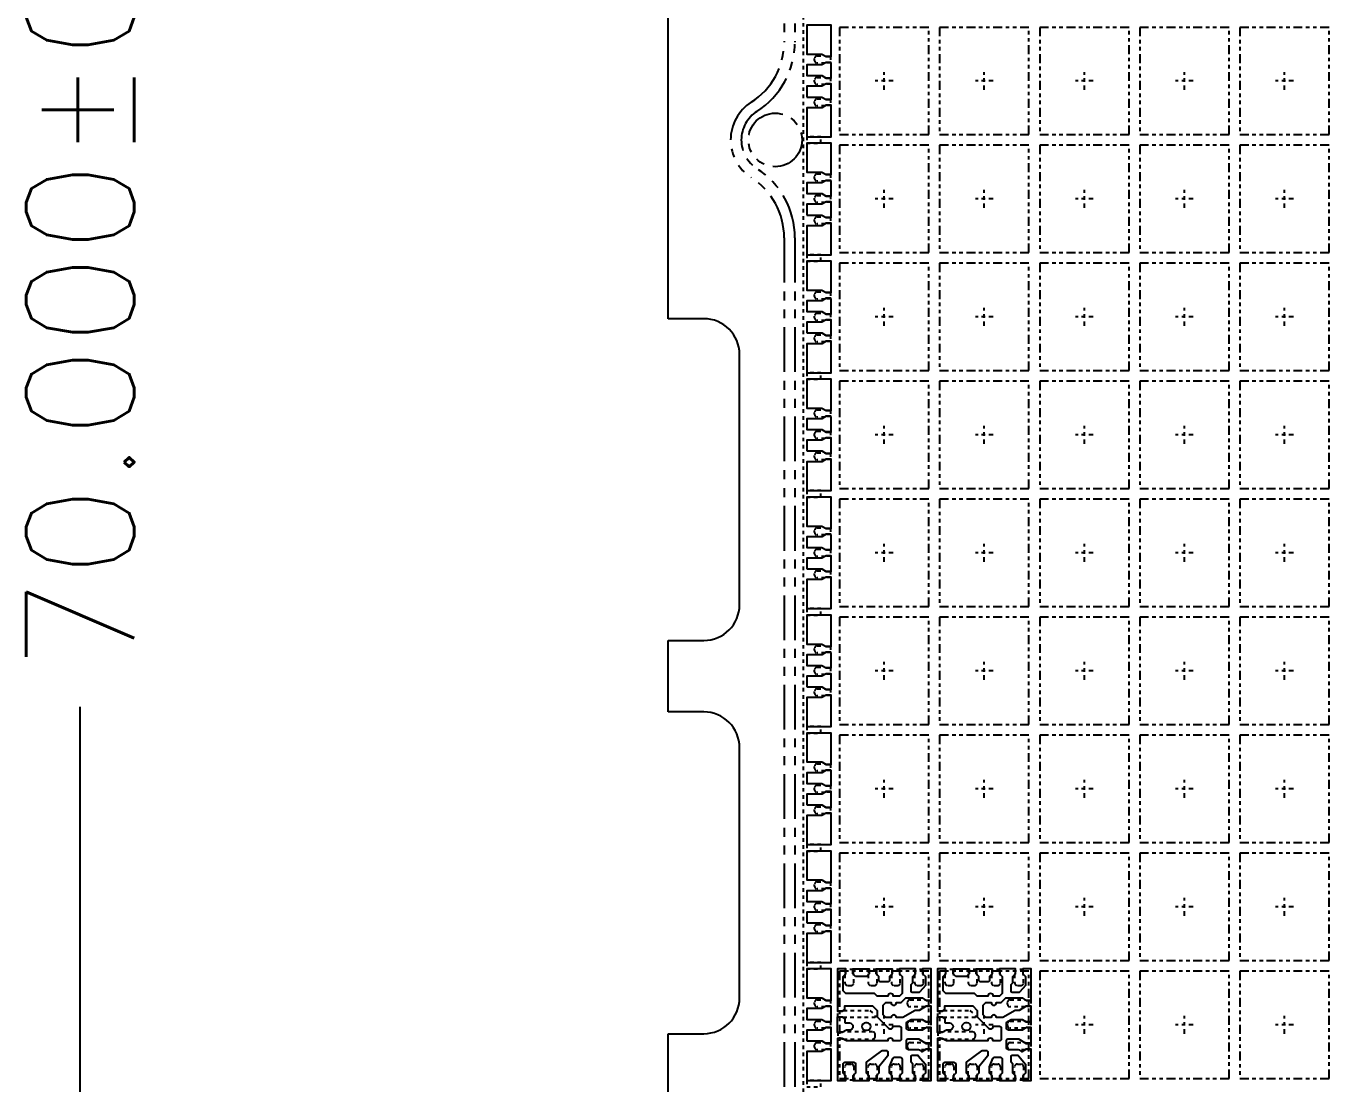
# Model space of a CAD drawing. Extents: x -335 to -11, y -372 to -1.
# Drawn here: x -313 to -276.27, y -132.72 to -103.14 of the extents above; entities that cross this region are included whole.
import ezdxf

# ---------------------------------------------------------------- set-up
doc = ezdxf.new("R2010")
doc.units = 0
doc.header["$MEASUREMENT"] = 0
for name, pattern in [('CENTERX2', [4, 2.5, -0.5, 0.5, -0.5]), ('HIDDEN', [0.375, 0.25, -0.125]), ('PHANTOM', [2.5, 1.25, -0.25, 0.25, -0.25, 0.25, -0.25])]:
    doc.linetypes.add(name, pattern=pattern)
doc.layers.add('1', color=7, linetype='CONTINUOUS')
doc.layers.add('1D', color=4, linetype='CONTINUOUS')
doc.styles.add('simplex', font='SIMPLEX.SHX')

msp = doc.modelspace()

# ---------------------------------------------------------------- linework, layer by layer
at = {"layer": '1'}
for p, q in [((-295.036, -111.32), (-295.036, -101.32)), ((-294.036, -111.32), (-295.036, -111.32)), ((-293.036, -119.32), (-293.036, -112.32)), ((-295.036, -122.32), (-295.036, -120.32)), ((-295.036, -120.32), (-294.036, -120.32)), ((-294.036, -122.32), (-295.036, -122.32)), ((-293.036, -130.32), (-293.036, -123.32)), ((-295.036, -139.32), (-295.036, -131.32)), ((-295.036, -131.32), (-294.036, -131.32))]:
    msp.add_line(p, q, dxfattribs=at)
for points in [[(-290.728, -103.92), (-290.611, -103.99), (-290.476, -103.99), (-290.476, -103.11), (-291.156, -103.11), (-291.156, -103.92)], [(-291.156, -105.12), (-290.728, -105.12), (-290.611, -105.19), (-290.476, -105.19), (-290.476, -104.75), (-290.611, -104.75), (-290.728, -104.82), (-291.156, -104.82)], [(-291.156, -106.23), (-290.476, -106.23), (-290.476, -105.35), (-290.611, -105.35), (-290.728, -105.42), (-291.156, -105.42)], [(-290.728, -107.22), (-290.611, -107.29), (-290.476, -107.29), (-290.476, -106.41), (-291.156, -106.41), (-291.156, -107.22)], [(-291.156, -108.42), (-290.728, -108.42), (-290.611, -108.49), (-290.476, -108.49), (-290.476, -108.05), (-290.611, -108.05), (-290.728, -108.12), (-291.156, -108.12)], [(-291.156, -109.53), (-290.476, -109.53), (-290.476, -108.65), (-290.611, -108.65), (-290.728, -108.72), (-291.156, -108.72)], [(-290.728, -110.52), (-290.611, -110.59), (-290.476, -110.59), (-290.476, -109.71), (-291.156, -109.71), (-291.156, -110.52)], [(-291.156, -111.72), (-290.728, -111.72), (-290.611, -111.79), (-290.476, -111.79), (-290.476, -111.35), (-290.611, -111.35), (-290.728, -111.42), (-291.156, -111.42)], [(-291.156, -112.83), (-290.476, -112.83), (-290.476, -111.95), (-290.611, -111.95), (-290.728, -112.02), (-291.156, -112.02)], [(-290.728, -113.82), (-290.611, -113.89), (-290.476, -113.89), (-290.476, -113.01), (-291.156, -113.01), (-291.156, -113.82)], [(-291.156, -115.02), (-290.728, -115.02), (-290.611, -115.09), (-290.476, -115.09), (-290.476, -114.65), (-290.611, -114.65), (-290.728, -114.72), (-291.156, -114.72)], [(-291.156, -116.13), (-290.476, -116.13), (-290.476, -115.25), (-290.611, -115.25), (-290.728, -115.32), (-291.156, -115.32)], [(-290.728, -117.12), (-290.611, -117.19), (-290.476, -117.19), (-290.476, -116.31), (-291.156, -116.31), (-291.156, -117.12)], [(-291.156, -118.32), (-290.728, -118.32), (-290.611, -118.39), (-290.476, -118.39), (-290.476, -117.95), (-290.611, -117.95), (-290.728, -118.02), (-291.156, -118.02)], [(-291.156, -119.43), (-290.476, -119.43), (-290.476, -118.55), (-290.611, -118.55), (-290.728, -118.62), (-291.156, -118.62)], [(-290.728, -120.42), (-290.611, -120.49), (-290.476, -120.49), (-290.476, -119.61), (-291.156, -119.61), (-291.156, -120.42)], [(-291.156, -121.62), (-290.728, -121.62), (-290.611, -121.69), (-290.476, -121.69), (-290.476, -121.25), (-290.611, -121.25), (-290.728, -121.32), (-291.156, -121.32)], [(-291.156, -122.73), (-290.476, -122.73), (-290.476, -121.85), (-290.611, -121.85), (-290.728, -121.92), (-291.156, -121.92)], [(-290.728, -123.72), (-290.611, -123.79), (-290.476, -123.79), (-290.476, -122.91), (-291.156, -122.91), (-291.156, -123.72)], [(-291.156, -124.92), (-290.728, -124.92), (-290.611, -124.99), (-290.476, -124.99), (-290.476, -124.55), (-290.611, -124.55), (-290.728, -124.62), (-291.156, -124.62)], [(-291.156, -126.03), (-290.476, -126.03), (-290.476, -125.15), (-290.611, -125.15), (-290.728, -125.22), (-291.156, -125.22)], [(-290.728, -127.02), (-290.611, -127.09), (-290.476, -127.09), (-290.476, -126.21), (-291.156, -126.21), (-291.156, -127.02)], [(-291.156, -128.22), (-290.728, -128.22), (-290.611, -128.29), (-290.476, -128.29), (-290.476, -127.85), (-290.611, -127.85), (-290.728, -127.92), (-291.156, -127.92)], [(-291.156, -129.33), (-290.476, -129.33), (-290.476, -128.45), (-290.611, -128.45), (-290.728, -128.52), (-291.156, -128.52)], [(-290.728, -130.32), (-290.611, -130.39), (-290.476, -130.39), (-290.476, -129.51), (-291.156, -129.51), (-291.156, -130.32)], [(-289.786, -129.72), (-289.861, -129.645), (-289.861, -129.51), (-289.411, -129.51), (-289.411, -129.645), (-289.486, -129.72)], [(-286.986, -129.72), (-287.061, -129.645), (-287.061, -129.51), (-286.611, -129.51), (-286.611, -129.645), (-286.686, -129.72)], [(-291.156, -131.52), (-290.728, -131.52), (-290.611, -131.59), (-290.476, -131.59), (-290.476, -131.15), (-290.611, -131.15), (-290.728, -131.22), (-291.156, -131.22)], [(-291.156, -132.63), (-290.476, -132.63), (-290.476, -131.75), (-290.611, -131.75), (-290.728, -131.82), (-291.156, -131.82)]]:
    msp.add_lwpolyline(points, close=True, dxfattribs=at)
for points in [[(-290.476, -104.15), (-290.611, -104.15), (-290.728, -104.22), (-291.156, -104.22), (-291.156, -104.52), (-290.728, -104.52), (-290.611, -104.59), (-290.476, -104.59), (-290.476, -104.153)], [(-290.476, -107.45), (-290.611, -107.45), (-290.728, -107.52), (-291.156, -107.52), (-291.156, -107.82), (-290.728, -107.82), (-290.611, -107.89), (-290.476, -107.89), (-290.476, -107.453)], [(-290.476, -110.75), (-290.611, -110.75), (-290.728, -110.82), (-291.156, -110.82), (-291.156, -111.12), (-290.728, -111.12), (-290.611, -111.19), (-290.476, -111.19), (-290.476, -110.753)], [(-290.476, -114.05), (-290.611, -114.05), (-290.728, -114.12), (-291.156, -114.12), (-291.156, -114.42), (-290.728, -114.42), (-290.611, -114.49), (-290.476, -114.49), (-290.476, -114.053)], [(-290.476, -117.35), (-290.611, -117.35), (-290.728, -117.42), (-291.156, -117.42), (-291.156, -117.72), (-290.728, -117.72), (-290.611, -117.79), (-290.476, -117.79), (-290.476, -117.353)], [(-290.476, -120.65), (-290.611, -120.65), (-290.728, -120.72), (-291.156, -120.72), (-291.156, -121.02), (-290.728, -121.02), (-290.611, -121.09), (-290.476, -121.09), (-290.476, -120.653)], [(-290.476, -123.95), (-290.611, -123.95), (-290.728, -124.02), (-291.156, -124.02), (-291.156, -124.32), (-290.728, -124.32), (-290.611, -124.39), (-290.476, -124.39), (-290.476, -123.953)], [(-290.476, -127.25), (-290.611, -127.25), (-290.728, -127.32), (-291.156, -127.32), (-291.156, -127.62), (-290.728, -127.62), (-290.611, -127.69), (-290.476, -127.69), (-290.476, -127.253)], [(-290.476, -130.55), (-290.611, -130.55), (-290.728, -130.62), (-291.156, -130.62), (-291.156, -130.92), (-290.728, -130.92), (-290.611, -130.99), (-290.476, -130.99), (-290.476, -130.553)]]:
    msp.add_lwpolyline(points, dxfattribs=at)
for points in [[(-288.511, -131.162), (-288.511, -131.47, -0.414214), (-288.561, -131.52), (-288.739, -131.52, 1), (-288.889, -131.52), (-290.044, -131.52), (-290.161, -131.45), (-290.296, -131.45), (-290.296, -132.63), (-290.061, -132.63), (-290.061, -132.495), (-290.136, -132.42), (-290.136, -132.17, -0.414214), (-290.086, -132.12), (-289.836, -132.12, -0.414214), (-289.786, -132.17), (-289.786, -132.42), (-289.861, -132.495), (-289.861, -132.63), (-289.411, -132.63), (-289.411, -132.495), (-289.486, -132.42), (-289.486, -132.12), (-289.056, -131.8, -0.161321), (-289.026, -131.79), (-288.936, -131.79, -0.414214), (-288.886, -131.84), (-288.886, -131.921, -0.17305), (-288.897, -131.953), (-289.136, -132.245), (-289.136, -132.42), (-289.211, -132.495), (-289.211, -132.63), (-288.761, -132.63), (-288.761, -132.495), (-288.836, -132.42), (-288.836, -132.245), (-288.743, -132.011, -0.306529), (-288.696, -131.98), (-288.536, -131.98, -0.414214), (-288.486, -132.03), (-288.486, -132.42), (-288.561, -132.495), (-288.561, -132.63), (-288.111, -132.63), (-288.111, -132.495), (-288.186, -132.42), (-288.186, -132.17), (-288.236, -132.12), (-288.236, -131.97, -0.414214), (-288.186, -131.92), (-288.071, -131.92, -0.220264), (-288.033, -131.938), (-287.836, -132.17), (-287.836, -132.42), (-287.911, -132.495), (-287.911, -132.63), (-287.676, -132.63), (-287.676, -131.75), (-287.811, -131.75), (-287.933, -131.823, 0.188473), (-288.068, -131.77), (-288.311, -131.77, -0.414214), (-288.361, -131.72), (-288.361, -131.51, -0.414214), (-288.311, -131.46), (-288.028, -131.46), (-287.811, -131.59), (-287.676, -131.59), (-287.676, -131.15), (-287.811, -131.15), (-287.928, -131.22), (-288.311, -131.22, -0.414214), (-288.361, -131.17), (-288.361, -131.021, -0.267949), (-288.336, -130.978), (-288.236, -130.92), (-287.928, -130.92), (-287.811, -130.99), (-287.676, -130.99), (-287.676, -130.55), (-287.811, -130.55), (-288.011, -130.67), (-288.12, -130.67), (-288.466, -130.87), (-288.644, -130.87, 1), (-288.794, -130.87), (-288.941, -130.87), (-289.016, -130.795), (-289.016, -130.525), (-288.941, -130.45), (-288.794, -130.45, 1), (-288.644, -130.45), (-288.516, -130.45), (-288.386, -130.32), (-287.928, -130.32), (-287.811, -130.39), (-287.676, -130.39), (-287.676, -129.51), (-287.911, -129.51), (-287.911, -129.645), (-287.836, -129.72), (-287.836, -129.97), (-287.988, -130.152, -0.222316), (-288.027, -130.17), (-288.186, -130.17, -0.414214), (-288.236, -130.12), (-288.236, -129.945), (-288.186, -129.895), (-288.186, -129.72), (-288.111, -129.645), (-288.111, -129.51), (-288.561, -129.51), (-288.561, -129.645), (-288.486, -129.72), (-288.486, -130.195), (-288.562, -130.27), (-288.734, -130.27, 1), (-288.884, -130.27), (-289.186, -130.27), (-289.261, -130.195), (-290.061, -130.195), (-290.136, -130.12), (-290.136, -129.72), (-290.061, -129.645), (-290.061, -129.51), (-290.296, -129.51), (-290.296, -130.69), (-290.161, -130.69), (-290.086, -130.645), (-290.086, -130.545), (-289.311, -130.545), (-289.186, -130.67), (-289.186, -130.845), (-288.867, -131.165, 0.668771), (-288.739, -131.112), (-288.561, -131.112, -0.414214)], [(-288.836, -129.82, -0.414214), (-288.886, -129.87), (-289.086, -129.87, -0.414214), (-289.136, -129.82), (-289.136, -129.72), (-289.211, -129.645), (-289.211, -129.51), (-288.761, -129.51), (-288.761, -129.645), (-288.836, -129.72)], [(-285.711, -131.162), (-285.711, -131.47, -0.414214), (-285.761, -131.52), (-285.939, -131.52, 1), (-286.089, -131.52), (-287.244, -131.52), (-287.361, -131.45), (-287.496, -131.45), (-287.496, -132.63), (-287.261, -132.63), (-287.261, -132.495), (-287.336, -132.42), (-287.336, -132.17, -0.414214), (-287.286, -132.12), (-287.036, -132.12, -0.414214), (-286.986, -132.17), (-286.986, -132.42), (-287.061, -132.495), (-287.061, -132.63), (-286.611, -132.63), (-286.611, -132.495), (-286.686, -132.42), (-286.686, -132.12), (-286.256, -131.8, -0.161321), (-286.226, -131.79), (-286.136, -131.79, -0.414214), (-286.086, -131.84), (-286.086, -131.921, -0.17305), (-286.097, -131.953), (-286.336, -132.245), (-286.336, -132.42), (-286.411, -132.495), (-286.411, -132.63), (-285.961, -132.63), (-285.961, -132.495), (-286.036, -132.42), (-286.036, -132.245), (-285.943, -132.011, -0.306529), (-285.896, -131.98), (-285.736, -131.98, -0.414214), (-285.686, -132.03), (-285.686, -132.42), (-285.761, -132.495), (-285.761, -132.63), (-285.311, -132.63), (-285.311, -132.495), (-285.386, -132.42), (-285.386, -132.17), (-285.436, -132.12), (-285.436, -131.97, -0.414214), (-285.386, -131.92), (-285.271, -131.92, -0.220264), (-285.233, -131.938), (-285.036, -132.17), (-285.036, -132.42), (-285.111, -132.495), (-285.111, -132.63), (-284.876, -132.63), (-284.876, -131.75), (-285.011, -131.75), (-285.133, -131.823, 0.188473), (-285.268, -131.77), (-285.511, -131.77, -0.414214), (-285.561, -131.72), (-285.561, -131.51, -0.414214), (-285.511, -131.46), (-285.228, -131.46), (-285.011, -131.59), (-284.876, -131.59), (-284.876, -131.15), (-285.011, -131.15), (-285.128, -131.22), (-285.511, -131.22, -0.414214), (-285.561, -131.17), (-285.561, -131.021, -0.267949), (-285.536, -130.978), (-285.436, -130.92), (-285.128, -130.92), (-285.011, -130.99), (-284.876, -130.99), (-284.876, -130.55), (-285.011, -130.55), (-285.211, -130.67), (-285.32, -130.67), (-285.666, -130.87), (-285.844, -130.87, 1), (-285.994, -130.87), (-286.141, -130.87), (-286.216, -130.795), (-286.216, -130.525), (-286.141, -130.45), (-285.994, -130.45, 1), (-285.844, -130.45), (-285.716, -130.45), (-285.586, -130.32), (-285.128, -130.32), (-285.011, -130.39), (-284.876, -130.39), (-284.876, -129.51), (-285.111, -129.51), (-285.111, -129.645), (-285.036, -129.72), (-285.036, -129.97), (-285.188, -130.152, -0.222316), (-285.227, -130.17), (-285.386, -130.17, -0.414214), (-285.436, -130.12), (-285.436, -129.945), (-285.386, -129.895), (-285.386, -129.72), (-285.311, -129.645), (-285.311, -129.51), (-285.761, -129.51), (-285.761, -129.645), (-285.686, -129.72), (-285.686, -130.195), (-285.762, -130.27), (-285.934, -130.27, 1), (-286.084, -130.27), (-286.386, -130.27), (-286.461, -130.195), (-287.261, -130.195), (-287.336, -130.12), (-287.336, -129.72), (-287.261, -129.645), (-287.261, -129.51), (-287.496, -129.51), (-287.496, -130.69), (-287.361, -130.69), (-287.286, -130.645), (-287.286, -130.545), (-286.511, -130.545), (-286.386, -130.67), (-286.386, -130.845), (-286.067, -131.165, 0.668771), (-285.939, -131.112), (-285.761, -131.112, -0.414214)], [(-286.036, -129.82, -0.414214), (-286.086, -129.87), (-286.286, -129.87, -0.414214), (-286.336, -129.82), (-286.336, -129.72), (-286.411, -129.645), (-286.411, -129.51), (-285.961, -129.51), (-285.961, -129.645), (-286.036, -129.72)], [(-290.086, -131.02), (-289.961, -131.02, -1), (-289.961, -131.22), (-290.044, -131.22), (-290.161, -131.29), (-290.296, -131.29), (-290.296, -130.85), (-290.161, -130.85), (-290.086, -130.895)], [(-289.461, -131.02), (-289.511, -131.02, 1), (-289.511, -131.22), (-289.461, -131.22, 1)], [(-287.286, -131.02), (-287.161, -131.02, -1), (-287.161, -131.22), (-287.244, -131.22), (-287.361, -131.29), (-287.496, -131.29), (-287.496, -130.85), (-287.361, -130.85), (-287.286, -130.895)], [(-286.661, -131.02), (-286.711, -131.02, 1), (-286.711, -131.22), (-286.661, -131.22, 1)]]:
    msp.add_lwpolyline(points, format="xyb", close=True, dxfattribs=at)
for centre, start, end in [((-294.036, -112.32), 0, 90), ((-294.036, -119.32), 270, 0), ((-294.036, -123.32), 0, 90), ((-294.036, -130.32), 270, 0)]:
    msp.add_arc(centre, 1, start, end, dxfattribs=at)
at = {"layer": '1D', "linetype": 'HIDDEN', "ltscale": 0.2}
msp.add_line((-291.256, -75.65), (-291.256, -136.99), dxfattribs=at)
at = {"layer": '1D'}
msp.add_line((-311.485, -137.295), (-311.485, -122.173), dxfattribs=at)
at = {"layer": '1D', "color": 2, "linetype": 'PHANTOM'}
for points in [[(-236.786, -74.82), (-290.786, -74.82, -0.09902), (-291.555, -74.666, 0.916659), (-292.709, -76.873, -0.255924), (-291.786, -78.559), (-291.786, -103.581, -0.255924), (-292.709, -105.267, 0.547723), (-292.709, -107.373, -0.255924), (-291.786, -109.059), (-291.786, -134.081, -0.255924), (-292.709, -135.767, 0.916659), (-291.555, -137.974, -0.09902), (-290.786, -137.82), (-236.786, -137.82, -0.09902), (-236.017, -137.974, 0.916659), (-234.863, -135.767, -0.255924), (-235.786, -134.081), (-235.786, -109.059, -0.255924), (-234.863, -107.373, 0.547723), (-234.863, -105.267, -0.255924), (-235.786, -103.581), (-235.786, -78.559, -0.255924), (-234.863, -76.873, 0.916659), (-236.017, -74.666, -0.09902)], [(-236.786, -75.12), (-290.786, -75.12, -0.09902), (-291.671, -74.943, 0.916659), (-292.548, -76.621, -0.255924), (-291.486, -78.559), (-291.486, -103.581, -0.255924), (-292.548, -105.52, 0.547723), (-292.548, -107.121, -0.255924), (-291.486, -109.059), (-291.486, -134.081, -0.255924), (-292.548, -136.02, 0.916659), (-291.671, -137.697, -0.09902), (-290.786, -137.52), (-236.786, -137.52, -0.09902), (-235.902, -137.697, 0.916659), (-235.025, -136.02, -0.255924), (-236.086, -134.081), (-236.086, -109.059, -0.255924), (-235.025, -107.121, 0.547723), (-235.025, -105.52, -0.255924), (-236.086, -103.581), (-236.086, -78.559, -0.255924), (-235.025, -76.621, 0.916659), (-235.902, -74.943, -0.09902)]]:
    msp.add_lwpolyline(points, format="xyb", close=True, dxfattribs=at)
at = {"layer": '1D', "color": 2, "linetype": 'PHANTOM', "ltscale": 0.2}
for points in [[(-287.736, -103.17), (-290.236, -103.17), (-290.236, -106.17), (-287.736, -106.17)], [(-284.936, -103.17), (-287.436, -103.17), (-287.436, -106.17), (-284.936, -106.17)], [(-282.136, -103.17), (-284.636, -103.17), (-284.636, -106.17), (-282.136, -106.17)], [(-279.336, -103.17), (-281.836, -103.17), (-281.836, -106.17), (-279.336, -106.17)], [(-276.536, -103.17), (-279.036, -103.17), (-279.036, -106.17), (-276.536, -106.17)], [(-287.736, -106.47), (-290.236, -106.47), (-290.236, -109.47), (-287.736, -109.47)], [(-284.936, -106.47), (-287.436, -106.47), (-287.436, -109.47), (-284.936, -109.47)], [(-282.136, -106.47), (-284.636, -106.47), (-284.636, -109.47), (-282.136, -109.47)], [(-279.336, -106.47), (-281.836, -106.47), (-281.836, -109.47), (-279.336, -109.47)], [(-276.536, -106.47), (-279.036, -106.47), (-279.036, -109.47), (-276.536, -109.47)], [(-287.736, -109.77), (-290.236, -109.77), (-290.236, -112.77), (-287.736, -112.77)], [(-284.936, -109.77), (-287.436, -109.77), (-287.436, -112.77), (-284.936, -112.77)], [(-282.136, -109.77), (-284.636, -109.77), (-284.636, -112.77), (-282.136, -112.77)], [(-279.336, -109.77), (-281.836, -109.77), (-281.836, -112.77), (-279.336, -112.77)], [(-276.536, -109.77), (-279.036, -109.77), (-279.036, -112.77), (-276.536, -112.77)], [(-287.736, -113.07), (-290.236, -113.07), (-290.236, -116.07), (-287.736, -116.07)], [(-284.936, -113.07), (-287.436, -113.07), (-287.436, -116.07), (-284.936, -116.07)], [(-282.136, -113.07), (-284.636, -113.07), (-284.636, -116.07), (-282.136, -116.07)], [(-279.336, -113.07), (-281.836, -113.07), (-281.836, -116.07), (-279.336, -116.07)], [(-276.536, -113.07), (-279.036, -113.07), (-279.036, -116.07), (-276.536, -116.07)], [(-287.736, -116.37), (-290.236, -116.37), (-290.236, -119.37), (-287.736, -119.37)], [(-284.936, -116.37), (-287.436, -116.37), (-287.436, -119.37), (-284.936, -119.37)], [(-282.136, -116.37), (-284.636, -116.37), (-284.636, -119.37), (-282.136, -119.37)], [(-279.336, -116.37), (-281.836, -116.37), (-281.836, -119.37), (-279.336, -119.37)], [(-276.536, -116.37), (-279.036, -116.37), (-279.036, -119.37), (-276.536, -119.37)], [(-287.736, -119.67), (-290.236, -119.67), (-290.236, -122.67), (-287.736, -122.67)], [(-284.936, -119.67), (-287.436, -119.67), (-287.436, -122.67), (-284.936, -122.67)], [(-282.136, -119.67), (-284.636, -119.67), (-284.636, -122.67), (-282.136, -122.67)], [(-279.336, -119.67), (-281.836, -119.67), (-281.836, -122.67), (-279.336, -122.67)], [(-276.536, -119.67), (-279.036, -119.67), (-279.036, -122.67), (-276.536, -122.67)], [(-287.736, -122.97), (-290.236, -122.97), (-290.236, -125.97), (-287.736, -125.97)], [(-284.936, -122.97), (-287.436, -122.97), (-287.436, -125.97), (-284.936, -125.97)], [(-282.136, -122.97), (-284.636, -122.97), (-284.636, -125.97), (-282.136, -125.97)], [(-279.336, -122.97), (-281.836, -122.97), (-281.836, -125.97), (-279.336, -125.97)], [(-276.536, -122.97), (-279.036, -122.97), (-279.036, -125.97), (-276.536, -125.97)], [(-287.736, -126.27), (-290.236, -126.27), (-290.236, -129.27), (-287.736, -129.27)], [(-284.936, -126.27), (-287.436, -126.27), (-287.436, -129.27), (-284.936, -129.27)], [(-282.136, -126.27), (-284.636, -126.27), (-284.636, -129.27), (-282.136, -129.27)], [(-279.336, -126.27), (-281.836, -126.27), (-281.836, -129.27), (-279.336, -129.27)], [(-276.536, -126.27), (-279.036, -126.27), (-279.036, -129.27), (-276.536, -129.27)], [(-287.736, -129.57), (-290.236, -129.57), (-290.236, -132.57), (-287.736, -132.57)], [(-284.936, -129.57), (-287.436, -129.57), (-287.436, -132.57), (-284.936, -132.57)], [(-282.136, -129.57), (-284.636, -129.57), (-284.636, -132.57), (-282.136, -132.57)], [(-279.336, -129.57), (-281.836, -129.57), (-281.836, -132.57), (-279.336, -132.57)], [(-276.536, -129.57), (-279.036, -129.57), (-279.036, -132.57), (-276.536, -132.57)]]:
    msp.add_lwpolyline(points, close=True, dxfattribs=at)
at = {"layer": '1D', "linetype": 'HIDDEN', "ltscale": 0.2}
for points in [[(-290.936, -104.045, -0.414214), (-290.861, -103.97), (-290.644, -103.97), (-290.611, -103.98), (-290.486, -103.98), (-290.486, -104.16), (-290.611, -104.16), (-290.644, -104.17), (-290.861, -104.17, -0.414214), (-290.936, -104.095)], [(-290.936, -104.645, -0.414214), (-290.861, -104.57), (-290.644, -104.57), (-290.611, -104.58), (-290.486, -104.58), (-290.486, -104.76), (-290.611, -104.76), (-290.644, -104.77), (-290.861, -104.77, -0.414214), (-290.936, -104.695)], [(-290.936, -105.245, -0.414214), (-290.861, -105.17), (-290.644, -105.17), (-290.611, -105.18), (-290.486, -105.18), (-290.486, -105.36), (-290.611, -105.36), (-290.644, -105.37), (-290.861, -105.37, -0.414214), (-290.936, -105.295)], [(-290.936, -107.345, -0.414214), (-290.861, -107.27), (-290.644, -107.27), (-290.611, -107.28), (-290.486, -107.28), (-290.486, -107.46), (-290.611, -107.46), (-290.644, -107.47), (-290.861, -107.47, -0.414214), (-290.936, -107.395)], [(-290.936, -107.945, -0.414214), (-290.861, -107.87), (-290.644, -107.87), (-290.611, -107.88), (-290.486, -107.88), (-290.486, -108.06), (-290.611, -108.06), (-290.644, -108.07), (-290.861, -108.07, -0.414214), (-290.936, -107.995)], [(-290.936, -108.545, -0.414214), (-290.861, -108.47), (-290.644, -108.47), (-290.611, -108.48), (-290.486, -108.48), (-290.486, -108.66), (-290.611, -108.66), (-290.644, -108.67), (-290.861, -108.67, -0.414214), (-290.936, -108.595)], [(-290.936, -110.645, -0.414214), (-290.861, -110.57), (-290.644, -110.57), (-290.611, -110.58), (-290.486, -110.58), (-290.486, -110.76), (-290.611, -110.76), (-290.644, -110.77), (-290.861, -110.77, -0.414214), (-290.936, -110.695)], [(-290.936, -111.245, -0.414214), (-290.861, -111.17), (-290.644, -111.17), (-290.611, -111.18), (-290.486, -111.18), (-290.486, -111.36), (-290.611, -111.36), (-290.644, -111.37), (-290.861, -111.37, -0.414214), (-290.936, -111.295)], [(-290.936, -111.845, -0.414214), (-290.861, -111.77), (-290.644, -111.77), (-290.611, -111.78), (-290.486, -111.78), (-290.486, -111.96), (-290.611, -111.96), (-290.644, -111.97), (-290.861, -111.97, -0.414214), (-290.936, -111.895)], [(-290.936, -113.945, -0.414214), (-290.861, -113.87), (-290.644, -113.87), (-290.611, -113.88), (-290.486, -113.88), (-290.486, -114.06), (-290.611, -114.06), (-290.644, -114.07), (-290.861, -114.07, -0.414214), (-290.936, -113.995)], [(-290.936, -114.545, -0.414214), (-290.861, -114.47), (-290.644, -114.47), (-290.611, -114.48), (-290.486, -114.48), (-290.486, -114.66), (-290.611, -114.66), (-290.644, -114.67), (-290.861, -114.67, -0.414214), (-290.936, -114.595)], [(-290.936, -115.145, -0.414214), (-290.861, -115.07), (-290.644, -115.07), (-290.611, -115.08), (-290.486, -115.08), (-290.486, -115.26), (-290.611, -115.26), (-290.644, -115.27), (-290.861, -115.27, -0.414214), (-290.936, -115.195)], [(-290.936, -117.245, -0.414214), (-290.861, -117.17), (-290.644, -117.17), (-290.611, -117.18), (-290.486, -117.18), (-290.486, -117.36), (-290.611, -117.36), (-290.644, -117.37), (-290.861, -117.37, -0.414214), (-290.936, -117.295)], [(-290.936, -117.845, -0.414214), (-290.861, -117.77), (-290.644, -117.77), (-290.611, -117.78), (-290.486, -117.78), (-290.486, -117.96), (-290.611, -117.96), (-290.644, -117.97), (-290.861, -117.97, -0.414214), (-290.936, -117.895)], [(-290.936, -118.445, -0.414214), (-290.861, -118.37), (-290.644, -118.37), (-290.611, -118.38), (-290.486, -118.38), (-290.486, -118.56), (-290.611, -118.56), (-290.644, -118.57), (-290.861, -118.57, -0.414214), (-290.936, -118.495)], [(-290.936, -120.545, -0.414214), (-290.861, -120.47), (-290.644, -120.47), (-290.611, -120.48), (-290.486, -120.48), (-290.486, -120.66), (-290.611, -120.66), (-290.644, -120.67), (-290.861, -120.67, -0.414214), (-290.936, -120.595)], [(-290.936, -121.145, -0.414214), (-290.861, -121.07), (-290.644, -121.07), (-290.611, -121.08), (-290.486, -121.08), (-290.486, -121.26), (-290.611, -121.26), (-290.644, -121.27), (-290.861, -121.27, -0.414214), (-290.936, -121.195)], [(-290.936, -121.745, -0.414214), (-290.861, -121.67), (-290.644, -121.67), (-290.611, -121.68), (-290.486, -121.68), (-290.486, -121.86), (-290.611, -121.86), (-290.644, -121.87), (-290.861, -121.87, -0.414214), (-290.936, -121.795)], [(-290.936, -123.845, -0.414214), (-290.861, -123.77), (-290.644, -123.77), (-290.611, -123.78), (-290.486, -123.78), (-290.486, -123.96), (-290.611, -123.96), (-290.644, -123.97), (-290.861, -123.97, -0.414214), (-290.936, -123.895)], [(-290.936, -124.445, -0.414214), (-290.861, -124.37), (-290.644, -124.37), (-290.611, -124.38), (-290.486, -124.38), (-290.486, -124.56), (-290.611, -124.56), (-290.644, -124.57), (-290.861, -124.57, -0.414214), (-290.936, -124.495)], [(-290.936, -125.045, -0.414214), (-290.861, -124.97), (-290.644, -124.97), (-290.611, -124.98), (-290.486, -124.98), (-290.486, -125.16), (-290.611, -125.16), (-290.644, -125.17), (-290.861, -125.17, -0.414214), (-290.936, -125.095)], [(-290.936, -127.145, -0.414214), (-290.861, -127.07), (-290.644, -127.07), (-290.611, -127.08), (-290.486, -127.08), (-290.486, -127.26), (-290.611, -127.26), (-290.644, -127.27), (-290.861, -127.27, -0.414214), (-290.936, -127.195)], [(-290.936, -127.745, -0.414214), (-290.861, -127.67), (-290.644, -127.67), (-290.611, -127.68), (-290.486, -127.68), (-290.486, -127.86), (-290.611, -127.86), (-290.644, -127.87), (-290.861, -127.87, -0.414214), (-290.936, -127.795)], [(-290.936, -128.345, -0.414214), (-290.861, -128.27), (-290.644, -128.27), (-290.611, -128.28), (-290.486, -128.28), (-290.486, -128.46), (-290.611, -128.46), (-290.644, -128.47), (-290.861, -128.47, -0.414214), (-290.936, -128.395)], [(-289.836, -129.895), (-289.836, -129.67), (-289.846, -129.645), (-289.846, -129.645), (-289.846, -129.52), (-290.076, -129.52), (-290.076, -129.645), (-290.076, -129.645), (-290.086, -129.67), (-290.086, -129.895, 0.414214), (-290.011, -129.97), (-289.911, -129.97, 0.414214)], [(-289.186, -129.895), (-289.186, -129.67), (-289.196, -129.645), (-289.196, -129.645), (-289.196, -129.52), (-289.426, -129.52), (-289.426, -129.645), (-289.426, -129.645), (-289.436, -129.67), (-289.436, -129.895, 0.414214), (-289.361, -129.97), (-289.261, -129.97, 0.414214)], [(-288.536, -129.895), (-288.536, -129.67), (-288.546, -129.645), (-288.546, -129.645), (-288.546, -129.52), (-288.776, -129.52), (-288.776, -129.645), (-288.776, -129.645), (-288.786, -129.67), (-288.786, -129.895, 0.414214), (-288.711, -129.97), (-288.611, -129.97, 0.414214)], [(-287.886, -129.895), (-287.886, -129.67), (-287.896, -129.645), (-287.896, -129.645), (-287.896, -129.52), (-288.126, -129.52), (-288.126, -129.645), (-288.126, -129.645), (-288.136, -129.67), (-288.136, -129.895, 0.414214), (-288.061, -129.97), (-287.961, -129.97, 0.414214)], [(-287.036, -129.895), (-287.036, -129.67), (-287.046, -129.645), (-287.046, -129.645), (-287.046, -129.52), (-287.276, -129.52), (-287.276, -129.645), (-287.276, -129.645), (-287.286, -129.67), (-287.286, -129.895, 0.414214), (-287.211, -129.97), (-287.111, -129.97, 0.414214)], [(-286.386, -129.895), (-286.386, -129.67), (-286.396, -129.645), (-286.396, -129.645), (-286.396, -129.52), (-286.626, -129.52), (-286.626, -129.645), (-286.626, -129.645), (-286.636, -129.67), (-286.636, -129.895, 0.414214), (-286.561, -129.97), (-286.461, -129.97, 0.414214)], [(-285.736, -129.895), (-285.736, -129.67), (-285.746, -129.645), (-285.746, -129.645), (-285.746, -129.52), (-285.976, -129.52), (-285.976, -129.645), (-285.976, -129.645), (-285.986, -129.67), (-285.986, -129.895, 0.414214), (-285.911, -129.97), (-285.811, -129.97, 0.414214)], [(-285.086, -129.895), (-285.086, -129.67), (-285.096, -129.645), (-285.096, -129.645), (-285.096, -129.52), (-285.326, -129.52), (-285.326, -129.645), (-285.326, -129.645), (-285.336, -129.67), (-285.336, -129.895, 0.414214), (-285.261, -129.97), (-285.161, -129.97, 0.414214)], [(-290.936, -130.445, -0.414214), (-290.861, -130.37), (-290.644, -130.37), (-290.611, -130.38), (-290.486, -130.38), (-290.486, -130.56), (-290.611, -130.56), (-290.644, -130.57), (-290.861, -130.57, -0.414214), (-290.936, -130.495)], [(-287.811, -130.38), (-287.686, -130.38), (-287.686, -130.56), (-287.811, -130.56), (-287.844, -130.57), (-288.261, -130.57, -0.414214), (-288.336, -130.495), (-288.336, -130.445, -0.414214), (-288.261, -130.37), (-287.844, -130.37)], [(-285.011, -130.38), (-284.886, -130.38), (-284.886, -130.56), (-285.011, -130.56), (-285.044, -130.57), (-285.461, -130.57, -0.414214), (-285.536, -130.495), (-285.536, -130.445, -0.414214), (-285.461, -130.37), (-285.044, -130.37)], [(-290.936, -131.045, -0.414214), (-290.861, -130.97), (-290.644, -130.97), (-290.611, -130.98), (-290.486, -130.98), (-290.486, -131.16), (-290.611, -131.16), (-290.644, -131.17), (-290.861, -131.17, -0.414214), (-290.936, -131.095)], [(-288.336, -131.045, -0.414214), (-288.261, -130.97), (-287.844, -130.97), (-287.811, -130.98), (-287.686, -130.98), (-287.686, -131.16), (-287.811, -131.16), (-287.844, -131.17), (-288.261, -131.17, -0.414214), (-288.336, -131.095)], [(-285.536, -131.045, -0.414214), (-285.461, -130.97), (-285.044, -130.97), (-285.011, -130.98), (-284.886, -130.98), (-284.886, -131.16), (-285.011, -131.16), (-285.044, -131.17), (-285.461, -131.17, -0.414214), (-285.536, -131.095)], [(-290.286, -131.28), (-290.286, -131.46), (-290.161, -131.46), (-290.128, -131.47), (-289.311, -131.47, 0.414214), (-289.236, -131.395), (-289.236, -131.345, 0.414214), (-289.311, -131.27), (-290.128, -131.27), (-290.161, -131.28)], [(-287.486, -131.28), (-287.486, -131.46), (-287.361, -131.46), (-287.328, -131.47), (-286.511, -131.47, 0.414214), (-286.436, -131.395), (-286.436, -131.345, 0.414214), (-286.511, -131.27), (-287.328, -131.27), (-287.361, -131.28)], [(-290.936, -131.645, -0.414214), (-290.861, -131.57), (-290.644, -131.57), (-290.611, -131.58), (-290.486, -131.58), (-290.486, -131.76), (-290.611, -131.76), (-290.644, -131.77), (-290.861, -131.77, -0.414214), (-290.936, -131.695)], [(-287.686, -131.58), (-287.686, -131.76), (-287.811, -131.76), (-287.844, -131.77), (-288.261, -131.77, -0.414214), (-288.336, -131.695), (-288.336, -131.645, -0.414214), (-288.261, -131.57), (-287.844, -131.57), (-287.811, -131.58)], [(-284.886, -131.58), (-284.886, -131.76), (-285.011, -131.76), (-285.044, -131.77), (-285.461, -131.77, -0.414214), (-285.536, -131.695), (-285.536, -131.645, -0.414214), (-285.461, -131.57), (-285.044, -131.57), (-285.011, -131.58)], [(-289.836, -132.245), (-289.836, -132.47), (-289.846, -132.495), (-289.846, -132.495), (-289.846, -132.62), (-290.076, -132.62), (-290.076, -132.495), (-290.076, -132.495), (-290.086, -132.47), (-290.086, -132.245, -0.414214), (-290.011, -132.17), (-289.911, -132.17, -0.414214)], [(-289.186, -132.245), (-289.186, -132.47), (-289.196, -132.495), (-289.196, -132.495), (-289.196, -132.62), (-289.426, -132.62), (-289.426, -132.495), (-289.426, -132.495), (-289.436, -132.47), (-289.436, -132.245, -0.414214), (-289.361, -132.17), (-289.261, -132.17, -0.414214)], [(-288.536, -132.245), (-288.536, -132.47), (-288.546, -132.495), (-288.546, -132.495), (-288.546, -132.62), (-288.776, -132.62), (-288.776, -132.495), (-288.776, -132.495), (-288.786, -132.47), (-288.786, -132.245, -0.414214), (-288.711, -132.17), (-288.611, -132.17, -0.414214)], [(-287.886, -132.245), (-287.886, -132.47), (-287.896, -132.495), (-287.896, -132.495), (-287.896, -132.62), (-288.126, -132.62), (-288.126, -132.495), (-288.126, -132.495), (-288.136, -132.47), (-288.136, -132.245, -0.414214), (-288.061, -132.17), (-287.961, -132.17, -0.414214)], [(-287.036, -132.245), (-287.036, -132.47), (-287.046, -132.495), (-287.046, -132.495), (-287.046, -132.62), (-287.276, -132.62), (-287.276, -132.495), (-287.276, -132.495), (-287.286, -132.47), (-287.286, -132.245, -0.414214), (-287.211, -132.17), (-287.111, -132.17, -0.414214)], [(-286.386, -132.245), (-286.386, -132.47), (-286.396, -132.495), (-286.396, -132.495), (-286.396, -132.62), (-286.626, -132.62), (-286.626, -132.495), (-286.626, -132.495), (-286.636, -132.47), (-286.636, -132.245, -0.414214), (-286.561, -132.17), (-286.461, -132.17, -0.414214)], [(-285.736, -132.245), (-285.736, -132.47), (-285.746, -132.495), (-285.746, -132.495), (-285.746, -132.62), (-285.976, -132.62), (-285.976, -132.495), (-285.976, -132.495), (-285.986, -132.47), (-285.986, -132.245, -0.414214), (-285.911, -132.17), (-285.811, -132.17, -0.414214)], [(-285.086, -132.245), (-285.086, -132.47), (-285.096, -132.495), (-285.096, -132.495), (-285.096, -132.62), (-285.326, -132.62), (-285.326, -132.495), (-285.326, -132.495), (-285.336, -132.47), (-285.336, -132.245, -0.414214), (-285.261, -132.17), (-285.161, -132.17, -0.414214)]]:
    msp.add_lwpolyline(points, format="xyb", close=True, dxfattribs=at)
at = {"layer": '1D', "linetype": 'CENTERX2', "ltscale": 0.05}
for points in [[(-288.736, -104.67), (-289.236, -104.67)], [(-288.986, -104.92), (-288.986, -104.42)], [(-285.936, -104.67), (-286.436, -104.67)], [(-286.186, -104.92), (-286.186, -104.42)], [(-283.136, -104.67), (-283.636, -104.67)], [(-283.386, -104.92), (-283.386, -104.42)], [(-280.336, -104.67), (-280.836, -104.67)], [(-280.586, -104.92), (-280.586, -104.42)], [(-277.536, -104.67), (-278.036, -104.67)], [(-277.786, -104.92), (-277.786, -104.42)], [(-288.736, -107.97), (-289.236, -107.97)], [(-288.986, -108.22), (-288.986, -107.72)], [(-285.936, -107.97), (-286.436, -107.97)], [(-286.186, -108.22), (-286.186, -107.72)], [(-283.136, -107.97), (-283.636, -107.97)], [(-283.386, -108.22), (-283.386, -107.72)], [(-280.336, -107.97), (-280.836, -107.97)], [(-280.586, -108.22), (-280.586, -107.72)], [(-277.536, -107.97), (-278.036, -107.97)], [(-277.786, -108.22), (-277.786, -107.72)], [(-288.736, -111.27), (-289.236, -111.27)], [(-288.986, -111.52), (-288.986, -111.02)], [(-285.936, -111.27), (-286.436, -111.27)], [(-286.186, -111.52), (-286.186, -111.02)], [(-283.136, -111.27), (-283.636, -111.27)], [(-283.386, -111.52), (-283.386, -111.02)], [(-280.336, -111.27), (-280.836, -111.27)], [(-280.586, -111.52), (-280.586, -111.02)], [(-277.536, -111.27), (-278.036, -111.27)], [(-277.786, -111.52), (-277.786, -111.02)], [(-288.736, -114.57), (-289.236, -114.57)], [(-288.986, -114.82), (-288.986, -114.32)], [(-285.936, -114.57), (-286.436, -114.57)], [(-286.186, -114.82), (-286.186, -114.32)], [(-283.136, -114.57), (-283.636, -114.57)], [(-283.386, -114.82), (-283.386, -114.32)], [(-280.336, -114.57), (-280.836, -114.57)], [(-280.586, -114.82), (-280.586, -114.32)], [(-277.536, -114.57), (-278.036, -114.57)], [(-277.786, -114.82), (-277.786, -114.32)], [(-288.736, -117.87), (-289.236, -117.87)], [(-288.986, -118.12), (-288.986, -117.62)], [(-285.936, -117.87), (-286.436, -117.87)], [(-286.186, -118.12), (-286.186, -117.62)], [(-283.136, -117.87), (-283.636, -117.87)], [(-283.386, -118.12), (-283.386, -117.62)], [(-280.336, -117.87), (-280.836, -117.87)], [(-280.586, -118.12), (-280.586, -117.62)], [(-277.536, -117.87), (-278.036, -117.87)], [(-277.786, -118.12), (-277.786, -117.62)], [(-288.736, -121.17), (-289.236, -121.17)], [(-288.986, -121.42), (-288.986, -120.92)], [(-285.936, -121.17), (-286.436, -121.17)], [(-286.186, -121.42), (-286.186, -120.92)], [(-283.136, -121.17), (-283.636, -121.17)], [(-283.386, -121.42), (-283.386, -120.92)], [(-280.336, -121.17), (-280.836, -121.17)], [(-280.586, -121.42), (-280.586, -120.92)], [(-277.536, -121.17), (-278.036, -121.17)], [(-277.786, -121.42), (-277.786, -120.92)], [(-288.736, -124.47), (-289.236, -124.47)], [(-288.986, -124.72), (-288.986, -124.22)], [(-285.936, -124.47), (-286.436, -124.47)], [(-286.186, -124.72), (-286.186, -124.22)], [(-283.136, -124.47), (-283.636, -124.47)], [(-283.386, -124.72), (-283.386, -124.22)], [(-280.336, -124.47), (-280.836, -124.47)], [(-280.586, -124.72), (-280.586, -124.22)], [(-277.536, -124.47), (-278.036, -124.47)], [(-277.786, -124.72), (-277.786, -124.22)], [(-288.736, -127.77), (-289.236, -127.77)], [(-288.986, -128.02), (-288.986, -127.52)], [(-285.936, -127.77), (-286.436, -127.77)], [(-286.186, -128.02), (-286.186, -127.52)], [(-283.136, -127.77), (-283.636, -127.77)], [(-283.386, -128.02), (-283.386, -127.52)], [(-280.336, -127.77), (-280.836, -127.77)], [(-280.586, -128.02), (-280.586, -127.52)], [(-277.536, -127.77), (-278.036, -127.77)], [(-277.786, -128.02), (-277.786, -127.52)], [(-288.736, -131.07), (-289.236, -131.07)], [(-288.986, -131.32), (-288.986, -130.82)], [(-285.936, -131.07), (-286.436, -131.07)], [(-286.186, -131.32), (-286.186, -130.82)], [(-283.136, -131.07), (-283.636, -131.07)], [(-283.386, -131.32), (-283.386, -130.82)], [(-280.336, -131.07), (-280.836, -131.07)], [(-280.586, -131.32), (-280.586, -130.82)], [(-277.536, -131.07), (-278.036, -131.07)], [(-277.786, -131.32), (-277.786, -130.82)]]:
    msp.add_lwpolyline(points, dxfattribs=at)
at = {"layer": '1D', "linetype": 'HIDDEN', "ltscale": 0.2}
for points in [[(-290.756, -106.41), (-290.756, -106.23), (-291.156, -106.23), (-291.156, -106.41)], [(-290.756, -109.71), (-290.756, -109.53), (-291.156, -109.53), (-291.156, -109.71)], [(-290.756, -113.01), (-290.756, -112.83), (-291.156, -112.83), (-291.156, -113.01)], [(-290.756, -116.31), (-290.756, -116.13), (-291.156, -116.13), (-291.156, -116.31)], [(-290.756, -119.61), (-290.756, -119.43), (-291.156, -119.43), (-291.156, -119.61)], [(-290.756, -122.91), (-290.756, -122.73), (-291.156, -122.73), (-291.156, -122.91)], [(-290.756, -126.21), (-290.756, -126.03), (-291.156, -126.03), (-291.156, -126.21)], [(-290.756, -129.51), (-290.756, -129.33), (-291.156, -129.33), (-291.156, -129.51)], [(-289.386, -130.67), (-289.236, -130.82), (-289.236, -130.87), (-289.236, -130.87), (-290.128, -130.87), (-290.161, -130.86), (-290.286, -130.86), (-290.286, -130.68), (-290.161, -130.68), (-290.128, -130.67)], [(-286.586, -130.67), (-286.436, -130.82), (-286.436, -130.87), (-286.436, -130.87), (-287.328, -130.87), (-287.361, -130.86), (-287.486, -130.86), (-287.486, -130.68), (-287.361, -130.68), (-287.328, -130.67)], [(-290.756, -132.81), (-290.756, -132.63), (-291.156, -132.63), (-291.156, -132.81)]]:
    msp.add_lwpolyline(points, close=True, dxfattribs=at)
at = {"layer": '1D', "color": 2, "linetype": 'PHANTOM'}
msp.add_circle((-292.036, -106.32), 0.75, dxfattribs=at)

# ---------------------------------------------------------------- texts
at = {"layer": '1D', "linetype": 'ByBlock', "style": 'simplex'}
msp.add_text('70.000±0.050', height=3.025, rotation=90, dxfattribs=at).set_placement((-309.973, -121.165))

doc.saveas('drawing.dxf')
